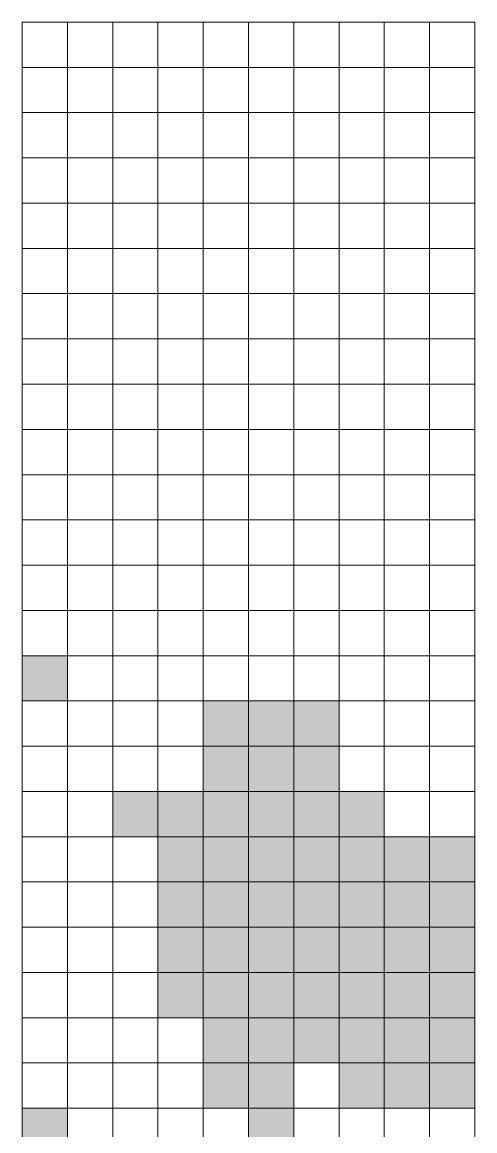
# Model space of a CAD drawing. Header units: millimetres. Extents: x 7481 to 272303, y 53290 to 107290.
# Drawn here: x 114073 to 124073, y 78790 to 103290 of the extents above; entities that cross this region are included whole.
import ezdxf

# ---------------------------------------------------------------- set-up
doc = ezdxf.new("R2010")
doc.units = ezdxf.units.MM
doc.layers.get('0').update_dxf_attribs({"lineweight": 0})
doc.layers.add('l_square', color=30, linetype='Continuous')
doc.layers.add('river', color=140, linetype='Continuous')

msp = doc.modelspace()

# ---------------------------------------------------------------- hatches: boundary and pattern name
at = {"layer": 'l_square'}
h = msp.add_hatch(color=256, dxfattribs=at)
h.dxf.hatch_style = 1
h.paths.add_polyline_path([(115073, 89290), (114073, 89290), (114073, 88290), (115073, 88290)])
h = msp.add_hatch(color=256, dxfattribs=at)
h.dxf.hatch_style = 1
h.paths.add_polyline_path([(115073, 79290), (114073, 79290), (114073, 78290), (115073, 78290)])
at = {"layer": 'river'}
h = msp.add_hatch(color=256, dxfattribs=at)
h.dxf.hatch_style = 1
h.paths.add_polyline_path([(119073, 88290), (118073, 88290), (118073, 87290), (119073, 87290)])
h = msp.add_hatch(color=256, dxfattribs=at)
h.dxf.hatch_style = 1
h.paths.add_polyline_path([(120073, 88290), (119073, 88290), (119073, 87290), (120073, 87290)])
h = msp.add_hatch(color=256, dxfattribs=at)
h.dxf.hatch_style = 1
h.paths.add_polyline_path([(121073, 88290), (120073, 88290), (120073, 87290), (121073, 87290)])
h = msp.add_hatch(color=256, dxfattribs=at)
h.dxf.hatch_style = 1
h.paths.add_polyline_path([(119073, 87290), (118073, 87290), (118073, 86290), (119073, 86290)])
h = msp.add_hatch(color=256, dxfattribs=at)
h.dxf.hatch_style = 1
h.paths.add_polyline_path([(120073, 87290), (119073, 87290), (119073, 86290), (120073, 86290)])
h = msp.add_hatch(color=256, dxfattribs=at)
h.dxf.hatch_style = 1
h.paths.add_polyline_path([(121073, 87290), (120073, 87290), (120073, 86290), (121073, 86290)])
h = msp.add_hatch(color=256, dxfattribs=at)
h.dxf.hatch_style = 1
h.paths.add_polyline_path([(121073, 87290), (120073, 87290), (120073, 86290), (121073, 86290)])
h = msp.add_hatch(color=256, dxfattribs=at)
h.dxf.hatch_style = 1
h.paths.add_polyline_path([(117073, 86290), (116073, 86290), (116073, 85290), (117073, 85290)])
h = msp.add_hatch(color=256, dxfattribs=at)
h.dxf.hatch_style = 1
h.paths.add_polyline_path([(118073, 86290), (117073, 86290), (117073, 85290), (118073, 85290)])
h = msp.add_hatch(color=256, dxfattribs=at)
h.dxf.hatch_style = 1
h.paths.add_polyline_path([(119073, 86290), (118073, 86290), (118073, 85290), (119073, 85290)])
h = msp.add_hatch(color=256, dxfattribs=at)
h.dxf.hatch_style = 1
h.paths.add_polyline_path([(119073, 86290), (118073, 86290), (118073, 85290), (119073, 85290)])
h = msp.add_hatch(color=256, dxfattribs=at)
h.dxf.hatch_style = 1
h.paths.add_polyline_path([(120073, 86290), (119073, 86290), (119073, 85290), (120073, 85290)])
h = msp.add_hatch(color=256, dxfattribs=at)
h.dxf.hatch_style = 1
h.paths.add_polyline_path([(120073, 86290), (119073, 86290), (119073, 85290), (120073, 85290)])
h = msp.add_hatch(color=256, dxfattribs=at)
h.dxf.hatch_style = 1
h.paths.add_polyline_path([(121073, 86290), (120073, 86290), (120073, 85290), (121073, 85290)])
h = msp.add_hatch(color=256, dxfattribs=at)
h.dxf.hatch_style = 1
h.paths.add_polyline_path([(121073, 86290), (120073, 86290), (120073, 85290), (121073, 85290)])
h = msp.add_hatch(color=256, dxfattribs=at)
h.dxf.hatch_style = 1
h.paths.add_polyline_path([(121073, 86290), (120073, 86290), (120073, 85290), (121073, 85290)])
h = msp.add_hatch(color=256, dxfattribs=at)
h.dxf.hatch_style = 1
h.paths.add_polyline_path([(122073, 86290), (121073, 86290), (121073, 85290), (122073, 85290)])
h = msp.add_hatch(color=256, dxfattribs=at)
h.dxf.hatch_style = 1
h.paths.add_polyline_path([(118073, 85290), (117073, 85290), (117073, 84290), (118073, 84290)])
h = msp.add_hatch(color=256, dxfattribs=at)
h.dxf.hatch_style = 1
h.paths.add_polyline_path([(119073, 85290), (118073, 85290), (118073, 84290), (119073, 84290)])
h = msp.add_hatch(color=256, dxfattribs=at)
h.dxf.hatch_style = 1
h.paths.add_polyline_path([(119073, 85290), (118073, 85290), (118073, 84290), (119073, 84290)])
h = msp.add_hatch(color=256, dxfattribs=at)
h.dxf.hatch_style = 1
h.paths.add_polyline_path([(119073, 85290), (118073, 85290), (118073, 84290), (119073, 84290)])
h = msp.add_hatch(color=256, dxfattribs=at)
h.dxf.hatch_style = 1
h.paths.add_polyline_path([(120073, 85290), (119073, 85290), (119073, 84290), (120073, 84290)])
h = msp.add_hatch(color=256, dxfattribs=at)
h.dxf.hatch_style = 1
h.paths.add_polyline_path([(120073, 85290), (119073, 85290), (119073, 84290), (120073, 84290)])
h = msp.add_hatch(color=256, dxfattribs=at)
h.dxf.hatch_style = 1
h.paths.add_polyline_path([(121073, 85290), (120073, 85290), (120073, 84290), (121073, 84290)])
h = msp.add_hatch(color=256, dxfattribs=at)
h.dxf.hatch_style = 1
h.paths.add_polyline_path([(121073, 85290), (120073, 85290), (120073, 84290), (121073, 84290)])
h = msp.add_hatch(color=256, dxfattribs=at)
h.dxf.hatch_style = 1
h.paths.add_polyline_path([(121073, 85290), (120073, 85290), (120073, 84290), (121073, 84290)])
h = msp.add_hatch(color=256, dxfattribs=at)
h.dxf.hatch_style = 1
h.paths.add_polyline_path([(122073, 85290), (121073, 85290), (121073, 84290), (122073, 84290)])
h = msp.add_hatch(color=256, dxfattribs=at)
h.dxf.hatch_style = 1
h.paths.add_polyline_path([(122073, 85290), (121073, 85290), (121073, 84290), (122073, 84290)])
h = msp.add_hatch(color=256, dxfattribs=at)
h.dxf.hatch_style = 1
h.paths.add_polyline_path([(123073, 85290), (122073, 85290), (122073, 84290), (123073, 84290)])
h = msp.add_hatch(color=256, dxfattribs=at)
h.dxf.hatch_style = 1
h.paths.add_polyline_path([(124073, 85290), (123073, 85290), (123073, 84290), (124073, 84290)])
h = msp.add_hatch(color=256, dxfattribs=at)
h.dxf.hatch_style = 1
h.paths.add_polyline_path([(118073, 84290), (117073, 84290), (117073, 83290), (118073, 83290)])
h = msp.add_hatch(color=256, dxfattribs=at)
h.dxf.hatch_style = 1
h.paths.add_polyline_path([(118073, 84290), (117073, 84290), (117073, 83290), (118073, 83290)])
h = msp.add_hatch(color=256, dxfattribs=at)
h.dxf.hatch_style = 1
h.paths.add_polyline_path([(119073, 84290), (118073, 84290), (118073, 83290), (119073, 83290)])
h = msp.add_hatch(color=256, dxfattribs=at)
h.dxf.hatch_style = 1
h.paths.add_polyline_path([(119073, 84290), (118073, 84290), (118073, 83290), (119073, 83290)])
h = msp.add_hatch(color=256, dxfattribs=at)
h.dxf.hatch_style = 1
h.paths.add_polyline_path([(119073, 84290), (118073, 84290), (118073, 83290), (119073, 83290)])
h = msp.add_hatch(color=256, dxfattribs=at)
h.dxf.hatch_style = 1
h.paths.add_polyline_path([(119073, 84290), (118073, 84290), (118073, 83290), (119073, 83290)])
h = msp.add_hatch(color=256, dxfattribs=at)
h.dxf.hatch_style = 1
h.paths.add_polyline_path([(120073, 84290), (119073, 84290), (119073, 83290), (120073, 83290)])
h = msp.add_hatch(color=256, dxfattribs=at)
h.dxf.hatch_style = 1
h.paths.add_polyline_path([(120073, 84290), (119073, 84290), (119073, 83290), (120073, 83290)])
h = msp.add_hatch(color=256, dxfattribs=at)
h.dxf.hatch_style = 1
h.paths.add_polyline_path([(120073, 84290), (119073, 84290), (119073, 83290), (120073, 83290)])
h = msp.add_hatch(color=256, dxfattribs=at)
h.dxf.hatch_style = 1
h.paths.add_polyline_path([(121073, 84290), (120073, 84290), (120073, 83290), (121073, 83290)])
h = msp.add_hatch(color=256, dxfattribs=at)
h.dxf.hatch_style = 1
h.paths.add_polyline_path([(121073, 84290), (120073, 84290), (120073, 83290), (121073, 83290)])
h = msp.add_hatch(color=256, dxfattribs=at)
h.dxf.hatch_style = 1
h.paths.add_polyline_path([(121073, 84290), (120073, 84290), (120073, 83290), (121073, 83290)])
h = msp.add_hatch(color=256, dxfattribs=at)
h.dxf.hatch_style = 1
h.paths.add_polyline_path([(122073, 84290), (121073, 84290), (121073, 83290), (122073, 83290)])
h = msp.add_hatch(color=256, dxfattribs=at)
h.dxf.hatch_style = 1
h.paths.add_polyline_path([(122073, 84290), (121073, 84290), (121073, 83290), (122073, 83290)])
h = msp.add_hatch(color=256, dxfattribs=at)
h.dxf.hatch_style = 1
h.paths.add_polyline_path([(123073, 84290), (122073, 84290), (122073, 83290), (123073, 83290)])
h = msp.add_hatch(color=256, dxfattribs=at)
h.dxf.hatch_style = 1
h.paths.add_polyline_path([(124073, 84290), (123073, 84290), (123073, 83290), (124073, 83290)])
h = msp.add_hatch(color=256, dxfattribs=at)
h.dxf.hatch_style = 1
h.paths.add_polyline_path([(118073, 83290), (117073, 83290), (117073, 82290), (118073, 82290)])
h = msp.add_hatch(color=256, dxfattribs=at)
h.dxf.hatch_style = 1
h.paths.add_polyline_path([(118073, 83290), (117073, 83290), (117073, 82290), (118073, 82290)])
h = msp.add_hatch(color=256, dxfattribs=at)
h.dxf.hatch_style = 1
h.paths.add_polyline_path([(119073, 83290), (118073, 83290), (118073, 82290), (119073, 82290)])
h = msp.add_hatch(color=256, dxfattribs=at)
h.dxf.hatch_style = 1
h.paths.add_polyline_path([(119073, 83290), (118073, 83290), (118073, 82290), (119073, 82290)])
h = msp.add_hatch(color=256, dxfattribs=at)
h.dxf.hatch_style = 1
h.paths.add_polyline_path([(119073, 83290), (118073, 83290), (118073, 82290), (119073, 82290)])
h = msp.add_hatch(color=256, dxfattribs=at)
h.dxf.hatch_style = 1
h.paths.add_polyline_path([(119073, 83290), (118073, 83290), (118073, 82290), (119073, 82290)])
h = msp.add_hatch(color=256, dxfattribs=at)
h.dxf.hatch_style = 1
h.paths.add_polyline_path([(120073, 83290), (119073, 83290), (119073, 82290), (120073, 82290)])
h = msp.add_hatch(color=256, dxfattribs=at)
h.dxf.hatch_style = 1
h.paths.add_polyline_path([(120073, 83290), (119073, 83290), (119073, 82290), (120073, 82290)])
h = msp.add_hatch(color=256, dxfattribs=at)
h.dxf.hatch_style = 1
h.paths.add_polyline_path([(120073, 83290), (119073, 83290), (119073, 82290), (120073, 82290)])
h = msp.add_hatch(color=256, dxfattribs=at)
h.dxf.hatch_style = 1
h.paths.add_polyline_path([(120073, 83290), (119073, 83290), (119073, 82290), (120073, 82290)])
h = msp.add_hatch(color=256, dxfattribs=at)
h.dxf.hatch_style = 1
h.paths.add_polyline_path([(121073, 83290), (120073, 83290), (120073, 82290), (121073, 82290)])
h = msp.add_hatch(color=256, dxfattribs=at)
h.dxf.hatch_style = 1
h.paths.add_polyline_path([(121073, 83290), (120073, 83290), (120073, 82290), (121073, 82290)])
h = msp.add_hatch(color=256, dxfattribs=at)
h.dxf.hatch_style = 1
h.paths.add_polyline_path([(121073, 83290), (120073, 83290), (120073, 82290), (121073, 82290)])
h = msp.add_hatch(color=256, dxfattribs=at)
h.dxf.hatch_style = 1
h.paths.add_polyline_path([(122073, 83290), (121073, 83290), (121073, 82290), (122073, 82290)])
h = msp.add_hatch(color=256, dxfattribs=at)
h.dxf.hatch_style = 1
h.paths.add_polyline_path([(122073, 83290), (121073, 83290), (121073, 82290), (122073, 82290)])
h = msp.add_hatch(color=256, dxfattribs=at)
h.dxf.hatch_style = 1
h.paths.add_polyline_path([(123073, 83290), (122073, 83290), (122073, 82290), (123073, 82290)])
h = msp.add_hatch(color=256, dxfattribs=at)
h.dxf.hatch_style = 1
h.paths.add_polyline_path([(124073, 83290), (123073, 83290), (123073, 82290), (124073, 82290)])
h = msp.add_hatch(color=256, dxfattribs=at)
h.dxf.hatch_style = 1
h.paths.add_polyline_path([(118073, 82290), (117073, 82290), (117073, 81290), (118073, 81290)])
h = msp.add_hatch(color=256, dxfattribs=at)
h.dxf.hatch_style = 1
h.paths.add_polyline_path([(118073, 82290), (117073, 82290), (117073, 81290), (118073, 81290)])
h = msp.add_hatch(color=256, dxfattribs=at)
h.dxf.hatch_style = 1
h.paths.add_polyline_path([(119073, 82290), (118073, 82290), (118073, 81290), (119073, 81290)])
h = msp.add_hatch(color=256, dxfattribs=at)
h.dxf.hatch_style = 1
h.paths.add_polyline_path([(119073, 82290), (118073, 82290), (118073, 81290), (119073, 81290)])
h = msp.add_hatch(color=256, dxfattribs=at)
h.dxf.hatch_style = 1
h.paths.add_polyline_path([(119073, 82290), (118073, 82290), (118073, 81290), (119073, 81290)])
h = msp.add_hatch(color=256, dxfattribs=at)
h.dxf.hatch_style = 1
h.paths.add_polyline_path([(120073, 82290), (119073, 82290), (119073, 81290), (120073, 81290)])
h = msp.add_hatch(color=256, dxfattribs=at)
h.dxf.hatch_style = 1
h.paths.add_polyline_path([(120073, 82290), (119073, 82290), (119073, 81290), (120073, 81290)])
h = msp.add_hatch(color=256, dxfattribs=at)
h.dxf.hatch_style = 1
h.paths.add_polyline_path([(120073, 82290), (119073, 82290), (119073, 81290), (120073, 81290)])
h = msp.add_hatch(color=256, dxfattribs=at)
h.dxf.hatch_style = 1
h.paths.add_polyline_path([(121073, 82290), (120073, 82290), (120073, 81290), (121073, 81290)])
h = msp.add_hatch(color=256, dxfattribs=at)
h.dxf.hatch_style = 1
h.paths.add_polyline_path([(122073, 82290), (121073, 82290), (121073, 81290), (122073, 81290)])
h = msp.add_hatch(color=256, dxfattribs=at)
h.dxf.hatch_style = 1
h.paths.add_polyline_path([(122073, 82290), (121073, 82290), (121073, 81290), (122073, 81290)])
h = msp.add_hatch(color=256, dxfattribs=at)
h.dxf.hatch_style = 1
h.paths.add_polyline_path([(123073, 82290), (122073, 82290), (122073, 81290), (123073, 81290)])
h = msp.add_hatch(color=256, dxfattribs=at)
h.dxf.hatch_style = 1
h.paths.add_polyline_path([(124073, 82290), (123073, 82290), (123073, 81290), (124073, 81290)])
h = msp.add_hatch(color=256, dxfattribs=at)
h.dxf.hatch_style = 1
h.paths.add_polyline_path([(119073, 81290), (118073, 81290), (118073, 80290), (119073, 80290)])
h = msp.add_hatch(color=256, dxfattribs=at)
h.dxf.hatch_style = 1
h.paths.add_polyline_path([(119073, 81290), (118073, 81290), (118073, 80290), (119073, 80290)])
h = msp.add_hatch(color=256, dxfattribs=at)
h.dxf.hatch_style = 1
h.paths.add_polyline_path([(119073, 81290), (118073, 81290), (118073, 80290), (119073, 80290)])
h = msp.add_hatch(color=256, dxfattribs=at)
h.dxf.hatch_style = 1
h.paths.add_polyline_path([(120073, 81290), (119073, 81290), (119073, 80290), (120073, 80290)])
h = msp.add_hatch(color=256, dxfattribs=at)
h.dxf.hatch_style = 1
h.paths.add_polyline_path([(120073, 81290), (119073, 81290), (119073, 80290), (120073, 80290)])
h = msp.add_hatch(color=256, dxfattribs=at)
h.dxf.hatch_style = 1
h.paths.add_polyline_path([(120073, 81290), (119073, 81290), (119073, 80290), (120073, 80290)])
h = msp.add_hatch(color=256, dxfattribs=at)
h.dxf.hatch_style = 1
h.paths.add_polyline_path([(121073, 81290), (120073, 81290), (120073, 80290), (121073, 80290)])
h = msp.add_hatch(color=256, dxfattribs=at)
h.dxf.hatch_style = 1
h.paths.add_polyline_path([(122073, 81290), (121073, 81290), (121073, 80290), (122073, 80290)])
h = msp.add_hatch(color=256, dxfattribs=at)
h.dxf.hatch_style = 1
h.paths.add_polyline_path([(122073, 81290), (121073, 81290), (121073, 80290), (122073, 80290)])
h = msp.add_hatch(color=256, dxfattribs=at)
h.dxf.hatch_style = 1
h.paths.add_polyline_path([(123073, 81290), (122073, 81290), (122073, 80290), (123073, 80290)])
h = msp.add_hatch(color=256, dxfattribs=at)
h.dxf.hatch_style = 1
h.paths.add_polyline_path([(124073, 81290), (123073, 81290), (123073, 80290), (124073, 80290)])
h = msp.add_hatch(color=256, dxfattribs=at)
h.dxf.hatch_style = 1
h.paths.add_polyline_path([(119073, 80290), (118073, 80290), (118073, 79290), (119073, 79290)])
h = msp.add_hatch(color=256, dxfattribs=at)
h.dxf.hatch_style = 1
h.paths.add_polyline_path([(120073, 80290), (119073, 80290), (119073, 79290), (120073, 79290)])
h = msp.add_hatch(color=256, dxfattribs=at)
h.dxf.hatch_style = 1
h.paths.add_polyline_path([(120073, 80290), (119073, 80290), (119073, 79290), (120073, 79290)])
h = msp.add_hatch(color=256, dxfattribs=at)
h.dxf.hatch_style = 1
h.paths.add_polyline_path([(122073, 80290), (121073, 80290), (121073, 79290), (122073, 79290)])
h = msp.add_hatch(color=256, dxfattribs=at)
h.dxf.hatch_style = 1
h.paths.add_polyline_path([(123073, 80290), (122073, 80290), (122073, 79290), (123073, 79290)])
h = msp.add_hatch(color=256, dxfattribs=at)
h.dxf.hatch_style = 1
h.paths.add_polyline_path([(124073, 80290), (123073, 80290), (123073, 79290), (124073, 79290)])
h = msp.add_hatch(color=256, dxfattribs=at)
h.dxf.hatch_style = 1
h.paths.add_polyline_path([(120073, 79290), (119073, 79290), (119073, 78290), (120073, 78290)])
h = msp.add_hatch(color=256, dxfattribs=at)
h.dxf.hatch_style = 1
h.paths.add_polyline_path([(120073, 79290), (119073, 79290), (119073, 78290), (120073, 78290)])

# ---------------------------------------------------------------- linework, layer by layer
for points in [[(114073, 102290), (115073, 102290), (115073, 103290), (114073, 103290)], [(115073, 102290), (116073, 102290), (116073, 103290), (115073, 103290)], [(116073, 102290), (117073, 102290), (117073, 103290), (116073, 103290)], [(117073, 102290), (118073, 102290), (118073, 103290), (117073, 103290)], [(118073, 102290), (119073, 102290), (119073, 103290), (118073, 103290)], [(119073, 102290), (120073, 102290), (120073, 103290), (119073, 103290)], [(120073, 102290), (121073, 102290), (121073, 103290), (120073, 103290)], [(121073, 102290), (122073, 102290), (122073, 103290), (121073, 103290)], [(122073, 102290), (123073, 102290), (123073, 103290), (122073, 103290)], [(123073, 102290), (124073, 102290), (124073, 103290), (123073, 103290)], [(114073, 101290), (115073, 101290), (115073, 102290), (114073, 102290)], [(115073, 101290), (116073, 101290), (116073, 102290), (115073, 102290)], [(116073, 101290), (117073, 101290), (117073, 102290), (116073, 102290)], [(117073, 101290), (118073, 101290), (118073, 102290), (117073, 102290)], [(118073, 101290), (119073, 101290), (119073, 102290), (118073, 102290)], [(119073, 101290), (120073, 101290), (120073, 102290), (119073, 102290)], [(120073, 101290), (121073, 101290), (121073, 102290), (120073, 102290)], [(121073, 101290), (122073, 101290), (122073, 102290), (121073, 102290)], [(122073, 101290), (123073, 101290), (123073, 102290), (122073, 102290)], [(123073, 101290), (124073, 101290), (124073, 102290), (123073, 102290)], [(114073, 100290), (115073, 100290), (115073, 101290), (114073, 101290)], [(115073, 100290), (116073, 100290), (116073, 101290), (115073, 101290)], [(116073, 100290), (117073, 100290), (117073, 101290), (116073, 101290)], [(117073, 100290), (118073, 100290), (118073, 101290), (117073, 101290)], [(118073, 100290), (119073, 100290), (119073, 101290), (118073, 101290)], [(119073, 100290), (120073, 100290), (120073, 101290), (119073, 101290)], [(120073, 100290), (121073, 100290), (121073, 101290), (120073, 101290)], [(121073, 100290), (122073, 100290), (122073, 101290), (121073, 101290)], [(122073, 100290), (123073, 100290), (123073, 101290), (122073, 101290)], [(123073, 100290), (124073, 100290), (124073, 101290), (123073, 101290)], [(114073, 99290), (115073, 99290), (115073, 100290), (114073, 100290)], [(115073, 99290), (116073, 99290), (116073, 100290), (115073, 100290)], [(116073, 99290), (117073, 99290), (117073, 100290), (116073, 100290)], [(117073, 99290), (118073, 99290), (118073, 100290), (117073, 100290)], [(118073, 99290), (119073, 99290), (119073, 100290), (118073, 100290)], [(119073, 99290), (120073, 99290), (120073, 100290), (119073, 100290)], [(120073, 99290), (121073, 99290), (121073, 100290), (120073, 100290)], [(121073, 99290), (122073, 99290), (122073, 100290), (121073, 100290)], [(122073, 99290), (123073, 99290), (123073, 100290), (122073, 100290)], [(123073, 99290), (124073, 99290), (124073, 100290), (123073, 100290)], [(114073, 98290), (115073, 98290), (115073, 99290), (114073, 99290)], [(115073, 98290), (116073, 98290), (116073, 99290), (115073, 99290)], [(116073, 98290), (117073, 98290), (117073, 99290), (116073, 99290)], [(117073, 98290), (118073, 98290), (118073, 99290), (117073, 99290)], [(118073, 98290), (119073, 98290), (119073, 99290), (118073, 99290)], [(119073, 98290), (120073, 98290), (120073, 99290), (119073, 99290)], [(120073, 98290), (121073, 98290), (121073, 99290), (120073, 99290)], [(121073, 98290), (122073, 98290), (122073, 99290), (121073, 99290)], [(122073, 98290), (123073, 98290), (123073, 99290), (122073, 99290)], [(123073, 98290), (124073, 98290), (124073, 99290), (123073, 99290)], [(114073, 97290), (115073, 97290), (115073, 98290), (114073, 98290)], [(115073, 97290), (116073, 97290), (116073, 98290), (115073, 98290)], [(116073, 97290), (117073, 97290), (117073, 98290), (116073, 98290)], [(117073, 97290), (118073, 97290), (118073, 98290), (117073, 98290)], [(118073, 97290), (119073, 97290), (119073, 98290), (118073, 98290)], [(119073, 97290), (120073, 97290), (120073, 98290), (119073, 98290)], [(120073, 97290), (121073, 97290), (121073, 98290), (120073, 98290)], [(121073, 97290), (122073, 97290), (122073, 98290), (121073, 98290)], [(122073, 97290), (123073, 97290), (123073, 98290), (122073, 98290)], [(123073, 97290), (124073, 97290), (124073, 98290), (123073, 98290)], [(114073, 96290), (115073, 96290), (115073, 97290), (114073, 97290)], [(115073, 96290), (116073, 96290), (116073, 97290), (115073, 97290)], [(116073, 96290), (117073, 96290), (117073, 97290), (116073, 97290)], [(117073, 96290), (118073, 96290), (118073, 97290), (117073, 97290)], [(118073, 96290), (119073, 96290), (119073, 97290), (118073, 97290)], [(119073, 96290), (120073, 96290), (120073, 97290), (119073, 97290)], [(120073, 96290), (121073, 96290), (121073, 97290), (120073, 97290)], [(121073, 96290), (122073, 96290), (122073, 97290), (121073, 97290)], [(122073, 96290), (123073, 96290), (123073, 97290), (122073, 97290)], [(123073, 96290), (124073, 96290), (124073, 97290), (123073, 97290)], [(114073, 95290), (115073, 95290), (115073, 96290), (114073, 96290)], [(115073, 95290), (116073, 95290), (116073, 96290), (115073, 96290)], [(116073, 95290), (117073, 95290), (117073, 96290), (116073, 96290)], [(117073, 95290), (118073, 95290), (118073, 96290), (117073, 96290)], [(118073, 95290), (119073, 95290), (119073, 96290), (118073, 96290)], [(119073, 95290), (120073, 95290), (120073, 96290), (119073, 96290)], [(120073, 95290), (121073, 95290), (121073, 96290), (120073, 96290)], [(121073, 95290), (122073, 95290), (122073, 96290), (121073, 96290)], [(122073, 95290), (123073, 95290), (123073, 96290), (122073, 96290)], [(123073, 95290), (124073, 95290), (124073, 96290), (123073, 96290)], [(114073, 94290), (115073, 94290), (115073, 95290), (114073, 95290)], [(115073, 94290), (116073, 94290), (116073, 95290), (115073, 95290)], [(116073, 94290), (117073, 94290), (117073, 95290), (116073, 95290)], [(117073, 94290), (118073, 94290), (118073, 95290), (117073, 95290)], [(118073, 94290), (119073, 94290), (119073, 95290), (118073, 95290)], [(119073, 94290), (120073, 94290), (120073, 95290), (119073, 95290)], [(120073, 94290), (121073, 94290), (121073, 95290), (120073, 95290)], [(121073, 94290), (122073, 94290), (122073, 95290), (121073, 95290)], [(122073, 94290), (123073, 94290), (123073, 95290), (122073, 95290)], [(123073, 94290), (124073, 94290), (124073, 95290), (123073, 95290)], [(114073, 93290), (115073, 93290), (115073, 94290), (114073, 94290)], [(115073, 93290), (116073, 93290), (116073, 94290), (115073, 94290)], [(116073, 93290), (117073, 93290), (117073, 94290), (116073, 94290)], [(117073, 93290), (118073, 93290), (118073, 94290), (117073, 94290)], [(118073, 93290), (119073, 93290), (119073, 94290), (118073, 94290)], [(119073, 93290), (120073, 93290), (120073, 94290), (119073, 94290)], [(120073, 93290), (121073, 93290), (121073, 94290), (120073, 94290)], [(121073, 93290), (122073, 93290), (122073, 94290), (121073, 94290)], [(122073, 93290), (123073, 93290), (123073, 94290), (122073, 94290)], [(123073, 93290), (124073, 93290), (124073, 94290), (123073, 94290)], [(114073, 92290), (115073, 92290), (115073, 93290), (114073, 93290)], [(115073, 92290), (116073, 92290), (116073, 93290), (115073, 93290)], [(116073, 92290), (117073, 92290), (117073, 93290), (116073, 93290)], [(117073, 92290), (118073, 92290), (118073, 93290), (117073, 93290)], [(118073, 92290), (119073, 92290), (119073, 93290), (118073, 93290)], [(119073, 92290), (120073, 92290), (120073, 93290), (119073, 93290)], [(120073, 92290), (121073, 92290), (121073, 93290), (120073, 93290)], [(121073, 92290), (122073, 92290), (122073, 93290), (121073, 93290)], [(122073, 92290), (123073, 92290), (123073, 93290), (122073, 93290)], [(123073, 92290), (124073, 92290), (124073, 93290), (123073, 93290)], [(114073, 91290), (115073, 91290), (115073, 92290), (114073, 92290)], [(115073, 91290), (116073, 91290), (116073, 92290), (115073, 92290)], [(116073, 91290), (117073, 91290), (117073, 92290), (116073, 92290)], [(117073, 91290), (118073, 91290), (118073, 92290), (117073, 92290)], [(118073, 91290), (119073, 91290), (119073, 92290), (118073, 92290)], [(119073, 91290), (120073, 91290), (120073, 92290), (119073, 92290)], [(120073, 91290), (121073, 91290), (121073, 92290), (120073, 92290)], [(121073, 91290), (122073, 91290), (122073, 92290), (121073, 92290)], [(122073, 91290), (123073, 91290), (123073, 92290), (122073, 92290)], [(123073, 91290), (124073, 91290), (124073, 92290), (123073, 92290)], [(114073, 90290), (115073, 90290), (115073, 91290), (114073, 91290)], [(115073, 90290), (116073, 90290), (116073, 91290), (115073, 91290)], [(116073, 90290), (117073, 90290), (117073, 91290), (116073, 91290)], [(117073, 90290), (118073, 90290), (118073, 91290), (117073, 91290)], [(118073, 90290), (119073, 90290), (119073, 91290), (118073, 91290)], [(119073, 90290), (120073, 90290), (120073, 91290), (119073, 91290)], [(120073, 90290), (121073, 90290), (121073, 91290), (120073, 91290)], [(121073, 90290), (122073, 90290), (122073, 91290), (121073, 91290)], [(122073, 90290), (123073, 90290), (123073, 91290), (122073, 91290)], [(123073, 90290), (124073, 90290), (124073, 91290), (123073, 91290)], [(114073, 89290), (115073, 89290), (115073, 90290), (114073, 90290)], [(115073, 89290), (116073, 89290), (116073, 90290), (115073, 90290)], [(116073, 89290), (117073, 89290), (117073, 90290), (116073, 90290)], [(117073, 89290), (118073, 89290), (118073, 90290), (117073, 90290)], [(118073, 89290), (119073, 89290), (119073, 90290), (118073, 90290)], [(119073, 89290), (120073, 89290), (120073, 90290), (119073, 90290)], [(120073, 89290), (121073, 89290), (121073, 90290), (120073, 90290)], [(121073, 89290), (122073, 89290), (122073, 90290), (121073, 90290)], [(122073, 89290), (123073, 89290), (123073, 90290), (122073, 90290)], [(123073, 89290), (124073, 89290), (124073, 90290), (123073, 90290)], [(114073, 88290), (115073, 88290), (115073, 89290), (114073, 89290)], [(115073, 88290), (116073, 88290), (116073, 89290), (115073, 89290)], [(116073, 88290), (117073, 88290), (117073, 89290), (116073, 89290)], [(117073, 88290), (118073, 88290), (118073, 89290), (117073, 89290)], [(118073, 88290), (119073, 88290), (119073, 89290), (118073, 89290)], [(119073, 88290), (120073, 88290), (120073, 89290), (119073, 89290)], [(120073, 88290), (121073, 88290), (121073, 89290), (120073, 89290)], [(121073, 88290), (122073, 88290), (122073, 89290), (121073, 89290)], [(122073, 88290), (123073, 88290), (123073, 89290), (122073, 89290)], [(123073, 88290), (124073, 88290), (124073, 89290), (123073, 89290)], [(114073, 87290), (115073, 87290), (115073, 88290), (114073, 88290)], [(115073, 87290), (116073, 87290), (116073, 88290), (115073, 88290)], [(116073, 87290), (117073, 87290), (117073, 88290), (116073, 88290)], [(117073, 87290), (118073, 87290), (118073, 88290), (117073, 88290)], [(118073, 87290), (119073, 87290), (119073, 88290), (118073, 88290)], [(119073, 87290), (120073, 87290), (120073, 88290), (119073, 88290)], [(120073, 87290), (121073, 87290), (121073, 88290), (120073, 88290)], [(121073, 87290), (122073, 87290), (122073, 88290), (121073, 88290)], [(122073, 87290), (123073, 87290), (123073, 88290), (122073, 88290)], [(123073, 87290), (124073, 87290), (124073, 88290), (123073, 88290)], [(114073, 86290), (115073, 86290), (115073, 87290), (114073, 87290)], [(115073, 86290), (116073, 86290), (116073, 87290), (115073, 87290)], [(116073, 86290), (117073, 86290), (117073, 87290), (116073, 87290)], [(117073, 86290), (118073, 86290), (118073, 87290), (117073, 87290)], [(118073, 86290), (119073, 86290), (119073, 87290), (118073, 87290)], [(119073, 86290), (120073, 86290), (120073, 87290), (119073, 87290)], [(120073, 86290), (121073, 86290), (121073, 87290), (120073, 87290)], [(121073, 86290), (122073, 86290), (122073, 87290), (121073, 87290)], [(122073, 86290), (123073, 86290), (123073, 87290), (122073, 87290)], [(123073, 86290), (124073, 86290), (124073, 87290), (123073, 87290)], [(114073, 85290), (115073, 85290), (115073, 86290), (114073, 86290)], [(115073, 85290), (116073, 85290), (116073, 86290), (115073, 86290)], [(116073, 85290), (117073, 85290), (117073, 86290), (116073, 86290)], [(117073, 85290), (118073, 85290), (118073, 86290), (117073, 86290)], [(118073, 85290), (119073, 85290), (119073, 86290), (118073, 86290)], [(119073, 85290), (120073, 85290), (120073, 86290), (119073, 86290)], [(120073, 85290), (121073, 85290), (121073, 86290), (120073, 86290)], [(121073, 85290), (122073, 85290), (122073, 86290), (121073, 86290)], [(122073, 85290), (123073, 85290), (123073, 86290), (122073, 86290)], [(123073, 85290), (124073, 85290), (124073, 86290), (123073, 86290)], [(114073, 84290), (115073, 84290), (115073, 85290), (114073, 85290)], [(115073, 84290), (116073, 84290), (116073, 85290), (115073, 85290)], [(116073, 84290), (117073, 84290), (117073, 85290), (116073, 85290)], [(117073, 84290), (118073, 84290), (118073, 85290), (117073, 85290)], [(118073, 84290), (119073, 84290), (119073, 85290), (118073, 85290)], [(119073, 84290), (120073, 84290), (120073, 85290), (119073, 85290)], [(120073, 84290), (121073, 84290), (121073, 85290), (120073, 85290)], [(121073, 84290), (122073, 84290), (122073, 85290), (121073, 85290)], [(122073, 84290), (123073, 84290), (123073, 85290), (122073, 85290)], [(123073, 84290), (124073, 84290), (124073, 85290), (123073, 85290)], [(114073, 83290), (115073, 83290), (115073, 84290), (114073, 84290)], [(115073, 83290), (116073, 83290), (116073, 84290), (115073, 84290)], [(116073, 83290), (117073, 83290), (117073, 84290), (116073, 84290)], [(117073, 83290), (118073, 83290), (118073, 84290), (117073, 84290)], [(118073, 83290), (119073, 83290), (119073, 84290), (118073, 84290)], [(119073, 83290), (120073, 83290), (120073, 84290), (119073, 84290)], [(120073, 83290), (121073, 83290), (121073, 84290), (120073, 84290)], [(121073, 83290), (122073, 83290), (122073, 84290), (121073, 84290)], [(122073, 83290), (123073, 83290), (123073, 84290), (122073, 84290)], [(123073, 83290), (124073, 83290), (124073, 84290), (123073, 84290)], [(114073, 82290), (115073, 82290), (115073, 83290), (114073, 83290)], [(115073, 82290), (116073, 82290), (116073, 83290), (115073, 83290)], [(116073, 82290), (117073, 82290), (117073, 83290), (116073, 83290)], [(117073, 82290), (118073, 82290), (118073, 83290), (117073, 83290)], [(118073, 82290), (119073, 82290), (119073, 83290), (118073, 83290)], [(119073, 82290), (120073, 82290), (120073, 83290), (119073, 83290)], [(120073, 82290), (121073, 82290), (121073, 83290), (120073, 83290)], [(121073, 82290), (122073, 82290), (122073, 83290), (121073, 83290)], [(122073, 82290), (123073, 82290), (123073, 83290), (122073, 83290)], [(123073, 82290), (124073, 82290), (124073, 83290), (123073, 83290)], [(114073, 81290), (115073, 81290), (115073, 82290), (114073, 82290)], [(115073, 81290), (116073, 81290), (116073, 82290), (115073, 82290)], [(116073, 81290), (117073, 81290), (117073, 82290), (116073, 82290)], [(117073, 81290), (118073, 81290), (118073, 82290), (117073, 82290)], [(118073, 81290), (119073, 81290), (119073, 82290), (118073, 82290)], [(119073, 81290), (120073, 81290), (120073, 82290), (119073, 82290)], [(120073, 81290), (121073, 81290), (121073, 82290), (120073, 82290)], [(121073, 81290), (122073, 81290), (122073, 82290), (121073, 82290)], [(122073, 81290), (123073, 81290), (123073, 82290), (122073, 82290)], [(123073, 81290), (124073, 81290), (124073, 82290), (123073, 82290)], [(114073, 80290), (115073, 80290), (115073, 81290), (114073, 81290)], [(115073, 80290), (116073, 80290), (116073, 81290), (115073, 81290)], [(116073, 80290), (117073, 80290), (117073, 81290), (116073, 81290)], [(117073, 80290), (118073, 80290), (118073, 81290), (117073, 81290)], [(118073, 80290), (119073, 80290), (119073, 81290), (118073, 81290)], [(119073, 80290), (120073, 80290), (120073, 81290), (119073, 81290)], [(120073, 80290), (121073, 80290), (121073, 81290), (120073, 81290)], [(121073, 80290), (122073, 80290), (122073, 81290), (121073, 81290)], [(122073, 80290), (123073, 80290), (123073, 81290), (122073, 81290)], [(123073, 80290), (124073, 80290), (124073, 81290), (123073, 81290)], [(114073, 79290), (115073, 79290), (115073, 80290), (114073, 80290)], [(115073, 79290), (116073, 79290), (116073, 80290), (115073, 80290)], [(116073, 79290), (117073, 79290), (117073, 80290), (116073, 80290)], [(117073, 79290), (118073, 79290), (118073, 80290), (117073, 80290)], [(118073, 79290), (119073, 79290), (119073, 80290), (118073, 80290)], [(119073, 79290), (120073, 79290), (120073, 80290), (119073, 80290)], [(120073, 79290), (121073, 79290), (121073, 80290), (120073, 80290)], [(121073, 79290), (122073, 79290), (122073, 80290), (121073, 80290)], [(122073, 79290), (123073, 79290), (123073, 80290), (122073, 80290)], [(123073, 79290), (124073, 79290), (124073, 80290), (123073, 80290)], [(114073, 78290), (115073, 78290), (115073, 79290), (114073, 79290)], [(115073, 78290), (116073, 78290), (116073, 79290), (115073, 79290)], [(116073, 78290), (117073, 78290), (117073, 79290), (116073, 79290)], [(117073, 78290), (118073, 78290), (118073, 79290), (117073, 79290)], [(118073, 78290), (119073, 78290), (119073, 79290), (118073, 79290)], [(119073, 78290), (120073, 78290), (120073, 79290), (119073, 79290)], [(120073, 78290), (121073, 78290), (121073, 79290), (120073, 79290)], [(121073, 78290), (122073, 78290), (122073, 79290), (121073, 79290)], [(122073, 78290), (123073, 78290), (123073, 79290), (122073, 79290)], [(123073, 78290), (124073, 78290), (124073, 79290), (123073, 79290)]]:
    msp.add_lwpolyline(points, close=True)

doc.saveas('drawing.dxf')
